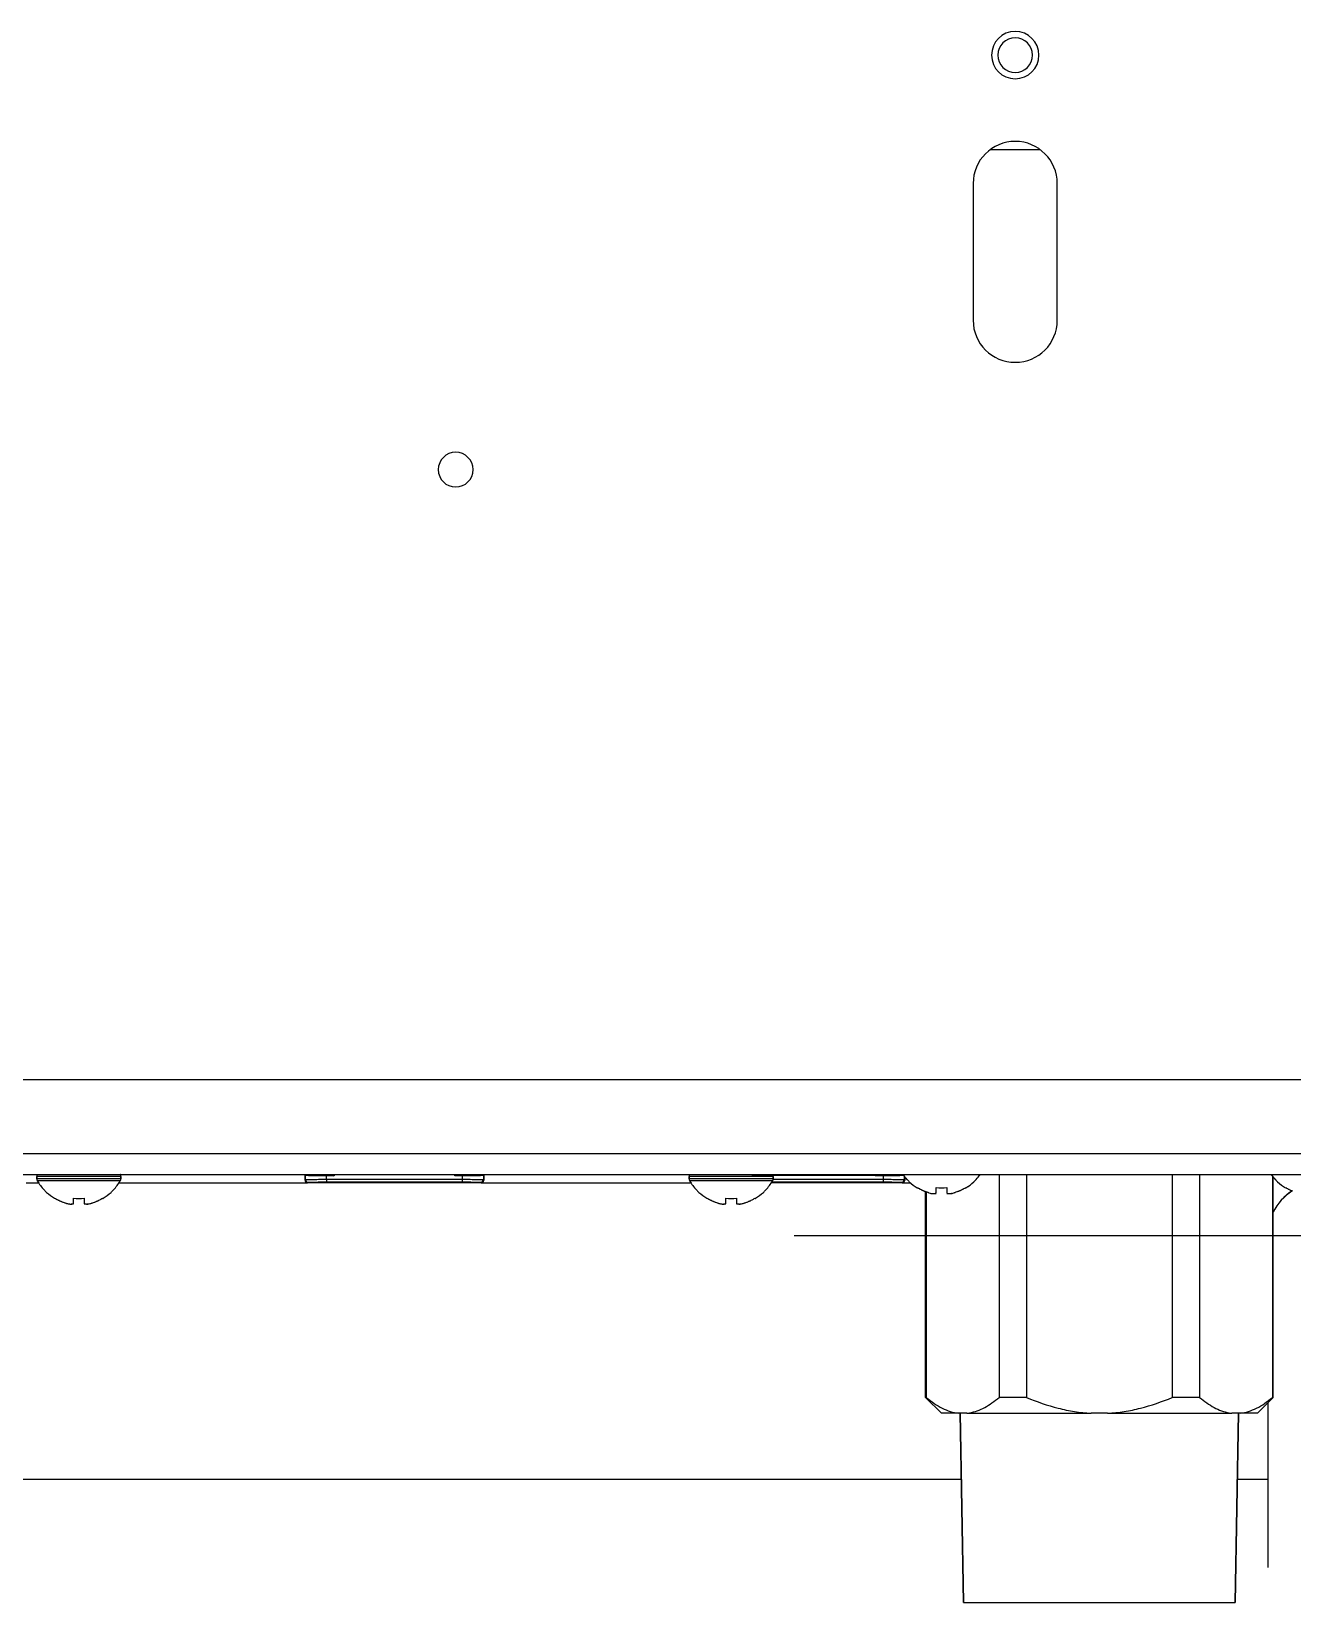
# Model space of a CAD drawing. Header units: millimetres. Extents: x -1584 to 3730, y -1918 to 2655.
# Drawn here: x 736.1 to 855.9, y 1723.1 to 1872.4 of the extents above; entities that cross this region are included whole.
import ezdxf

# ---------------------------------------------------------------- set-up
doc = ezdxf.new("R2010")
doc.units = ezdxf.units.MM
doc.header["$LTSCALE"] = 65.395
doc.layers.get('0').update_dxf_attribs({"linetype": 'CONTINUOUS'})
doc.layers.add('ASSI', color=7, linetype='CONTINUOUS')
doc.layers.add('GEOM', color=7, linetype='CONTINUOUS')

msp = doc.modelspace()

# ---------------------------------------------------------------- linework, layer by layer
at = {"linetype": 'Continuous'}
for p, q in [((762.06, 1763.24), (762.06, 1763.74)), ((762.11, 1763.69), (762.06, 1763.74)), ((762.06, 1763.24), (762.11, 1763.3)), ((762.11, 1763.3), (762.11, 1763.69)), ((762.31, 1762.99), (762.36, 1763.05)), ((778.81, 1762.99), (762.31, 1762.99)), ((764.11, 1763.66), (764.11, 1763.79)), ((764.11, 1763.33), (764.11, 1763.66)), ((764.83, 1763.66), (764.11, 1763.66)), ((764.11, 1763.33), (777.01, 1763.33)), ((764.11, 1763.33), (764.11, 1763.08)), ((764.11, 1763.08), (777.01, 1763.08)), ((764.83, 1763.79), (764.83, 1763.66)), ((776.29, 1763.66), (776.29, 1763.79)), ((777.01, 1763.66), (776.29, 1763.66)), ((777.01, 1763.66), (777.01, 1763.79)), ((777.01, 1763.66), (777.01, 1763.33)), ((777.01, 1763.33), (777.01, 1763.08)), ((778.76, 1763.05), (778.81, 1762.99)), ((779.06, 1763.74), (779.01, 1763.69)), ((779.01, 1763.69), (779.01, 1763.3)), ((779.01, 1763.3), (779.06, 1763.24)), ((779.06, 1763.74), (779.06, 1763.24)), ((818.81, 1762.99), (806.36, 1762.99)), ((806.42, 1763.08), (817.01, 1763.08)), ((806.55, 1763.33), (817.01, 1763.33)), ((816.29, 1763.66), (816.29, 1763.69)), ((816.29, 1763.66), (816.35, 1763.69)), ((817.01, 1763.66), (816.29, 1763.66)), ((817.01, 1763.66), (817.01, 1763.69)), ((817.01, 1763.66), (817.01, 1763.33)), ((817.01, 1763.33), (817.01, 1763.08)), ((818.76, 1763.05), (818.81, 1762.99)), ((819.01, 1763.65), (819.01, 1763.3)), ((819.01, 1763.3), (819.06, 1763.24)), ((819.06, 1763.58), (819.06, 1763.24)), ((820.26, 1762.52), (820.26, 1762.55)), ((822.06, 1762), (822.06, 1762.55)), ((823.06, 1762.55), (823.06, 1762)), ((824.86, 1762.55), (824.86, 1762.52)), ((828.03, 1763.79), (828.03, 1742.59)), ((830.64, 1763.79), (830.64, 1742.59)), ((844.48, 1763.79), (844.48, 1742.59)), ((847.09, 1763.79), (847.09, 1742.59)), ((854.01, 1763.64), (854.01, 1742.59)), ((854.08, 1742.59), (854.08, 1763.55)), ((855.26, 1762.52), (855.26, 1762.55)), ((738.26, 1761.52), (738.26, 1761.55)), ((740.06, 1761), (740.06, 1761.55)), ((741.06, 1761.55), (741.06, 1761)), ((742.86, 1761.55), (742.86, 1761.52)), ((800.26, 1761.52), (800.26, 1761.55)), ((802.06, 1761), (802.06, 1761.55)), ((803.06, 1761.55), (803.06, 1761)), ((804.86, 1761.55), (804.86, 1761.52)), ((821.04, 1742.59), (821.04, 1762.17)), ((821.11, 1762.14), (821.11, 1742.59)), ((821.07, 1742.56), (821.04, 1742.59)), ((821.11, 1742.59), (821.04, 1742.59)), ((822.54, 1741.09), (821.07, 1742.56)), ((830.64, 1742.59), (828.03, 1742.59)), ((847.09, 1742.59), (844.48, 1742.59)), ((852.58, 1741.09), (854.08, 1742.59)), ((853.56, 1742.07), (853.56, 1737.99)), ((853.56, 1742.07), (853.56, 1737.99)), ((854.08, 1742.59), (854.01, 1742.59)), ((824.18, 1741.09), (822.54, 1741.09)), ((824.96, 1741.09), (824.18, 1741.09)), ((824.64, 1723.09), (824.34, 1741.09)), ((824.34, 1741.09), (824.64, 1723.09)), ((824.96, 1741.09), (825.25, 1741.09)), ((825.25, 1741.09), (836.77, 1741.09)), ((838.34, 1741.09), (836.77, 1741.09)), ((838.34, 1741.09), (849.87, 1741.09)), ((849.87, 1741.09), (850.16, 1741.09)), ((850.94, 1741.09), (850.16, 1741.09)), ((850.48, 1723.09), (850.78, 1741.09)), ((850.78, 1741.09), (850.48, 1723.09)), ((852.58, 1741.09), (850.94, 1741.09)), ((853.56, 1737.99), (853.56, 1726.42)), ((853.56, 1737.99), (853.56, 1726.42)), ((824.64, 1723.09), (825.25, 1723.09)), ((825.25, 1723.09), (829.56, 1723.09)), ((829.56, 1723.09), (845.56, 1723.09)), ((845.56, 1723.09), (849.87, 1723.09)), ((849.87, 1723.09), (850.48, 1723.09))]:
    msp.add_line(p, q, dxfattribs=at)
at = {"color": 1}
msp.add_line((808.56, 1757.99), (908.56, 1757.99), dxfattribs=at)
at = {"linetype": 'Continuous'}
for centre, radius, start, end in [((740.76, 1765.61), 4.8, 210.3012, 223.1766), ((740.76, 1765.61), 4.8, 223.1766, 227.1654), ((740.36, 1765.61), 4.8, 312.8346, 316.8234), ((740.36, 1765.61), 4.8, 316.8234, 329.6988), ((762.31, 1763.74), 0.251, 168.3506, 179.9626), ((762.31, 1763.24), 0.25, 180.0018, 269.9982), ((762.36, 1763.3), 0.25, 180.0275, 269.9725), ((778.76, 1763.3), 0.25, 270.0275, 359.9725), ((778.81, 1763.24), 0.25, 270.0018, 359.9982), ((778.81, 1763.74), 0.251, 0.0374, 11.6494), ((802.76, 1765.61), 4.8, 210.3012, 223.1766), ((802.76, 1765.61), 4.8, 223.1766, 227.1654), ((802.36, 1765.61), 4.8, 312.8346, 316.8234), ((802.36, 1765.61), 4.8, 316.8234, 329.6988), ((818.76, 1763.3), 0.25, 270.0275, 359.9725), ((818.81, 1763.24), 0.25, 270.0018, 359.9982), ((822.76, 1766.61), 4.8, 216.298, 223.1766), ((822.76, 1766.61), 4.8, 223.1766, 227.1654), ((822.76, 1766.61), 4.8, 227.1654, 238.3799), ((822.76, 1766.61), 4.8, 238.3799, 238.6273), ((822.75, 1766.6), 4.75, 238.4659, 241.0313), ((822.74, 1766.6), 4.75, 241.0316, 241.9926), ((822.74, 1766.6), 4.75, 241.9926, 243.3187), ((822.74, 1766.59), 4.74, 243.3188, 244.4598), ((822.56, 1766.31), 3.8, 262.4351, 277.5649), ((822.38, 1766.59), 4.74, 295.5402, 296.6812), ((822.38, 1766.6), 4.75, 296.6813, 298.0074), ((822.37, 1766.6), 4.75, 298.0074, 298.9684), ((822.37, 1766.6), 4.75, 298.9687, 301.5341), ((822.36, 1766.61), 4.8, 301.3727, 301.6201), ((822.36, 1766.61), 4.8, 301.6201, 312.8346), ((822.36, 1766.61), 4.8, 312.8346, 316.8234), ((822.36, 1766.61), 4.8, 316.8234, 323.702), ((857.76, 1766.61), 4.8, 216.298, 223.1766), ((857.76, 1766.61), 4.8, 223.1766, 227.1654), ((857.76, 1766.61), 4.8, 227.1654, 238.3799), ((857.76, 1766.61), 4.8, 238.3799, 238.6273), ((857.75, 1766.6), 4.75, 238.4659, 241.0313), ((857.74, 1766.6), 4.75, 241.0316, 241.9926), ((857.74, 1766.6), 4.75, 241.9926, 243.3187), ((857.74, 1766.59), 4.74, 243.3188, 244.4598), ((740.76, 1765.61), 4.8, 227.1654, 238.3799), ((740.76, 1765.61), 4.8, 238.3799, 238.6273), ((740.75, 1765.6), 4.75, 238.4659, 241.0313), ((740.74, 1765.6), 4.75, 241.0316, 241.9926), ((740.74, 1765.6), 4.75, 241.9926, 243.3187), ((740.74, 1765.59), 4.74, 243.3188, 244.4598), ((740.74, 1765.59), 4.74, 244.4598, 245.4278), ((740.74, 1765.58), 4.73, 245.4278, 246.6825), ((740.73, 1765.58), 4.73, 246.6826, 247.4526), ((740.73, 1765.57), 4.72, 247.4524, 248.9975), ((740.73, 1765.57), 4.72, 248.9977, 249.4819), ((740.73, 1765.56), 4.7, 249.4813, 251.5344), ((740.72, 1765.54), 4.68, 251.535, 252.6227), ((740.71, 1765.52), 4.67, 252.6228, 253.6051), ((740.71, 1765.49), 4.64, 253.6036, 255.6824), ((739.81, 1762.99), 2.01, 262.7259, 264.7415), ((739.81, 1762.97), 1.98, 264.7442, 265.3991), ((739.81, 1762.96), 1.97, 265.3984, 266.7833), ((739.81, 1762.94), 1.96, 266.7841, 267.6235), ((739.81, 1762.94), 1.96, 267.6234, 268.8455), ((739.81, 1762.93), 1.95, 268.8459, 269.8005), ((739.81, 1762.93), 1.95, 269.8006, 270.9258), ((739.81, 1762.94), 1.95, 270.9261, 271.9964), ((739.81, 1762.94), 1.96, 271.9964, 273.0228), ((739.81, 1762.95), 1.97, 273.0233, 274.286), ((739.81, 1762.97), 1.98, 274.2856, 275.1372), ((739.8, 1762.99), 2.01, 275.1401, 277.2744), ((740.56, 1765.31), 3.8, 262.4351, 277.5649), ((741.31, 1762.99), 2.01, 262.7256, 264.8598), ((741.31, 1762.96), 1.98, 264.8627, 265.7144), ((741.31, 1762.95), 1.97, 265.714, 266.9766), ((741.31, 1762.94), 1.96, 266.9771, 268.0037), ((741.31, 1762.94), 1.95, 268.0037, 269.0738), ((741.31, 1762.93), 1.95, 269.0741, 270.1995), ((741.31, 1762.93), 1.95, 270.1995, 271.1541), ((741.31, 1762.94), 1.95, 271.1545, 272.3767), ((741.31, 1762.94), 1.96, 272.3765, 273.2159), ((741.31, 1762.96), 1.97, 273.2167, 274.6016), ((741.31, 1762.97), 1.98, 274.6009, 275.2558), ((741.3, 1762.99), 2.01, 275.2585, 277.2741), ((740.41, 1765.49), 4.64, 284.3176, 286.3964), ((740.4, 1765.52), 4.67, 286.3949, 287.3772), ((740.4, 1765.54), 4.68, 287.3773, 288.465), ((740.39, 1765.56), 4.7, 288.4656, 290.5187), ((740.39, 1765.57), 4.72, 290.5181, 291.0023), ((740.39, 1765.57), 4.72, 291.0025, 292.5476), ((740.38, 1765.58), 4.73, 292.5474, 293.3174), ((740.38, 1765.58), 4.73, 293.3175, 294.5722), ((740.38, 1765.59), 4.74, 294.5722, 295.5402), ((740.38, 1765.59), 4.74, 295.5402, 296.6812), ((740.38, 1765.6), 4.75, 296.6813, 298.0074), ((740.37, 1765.6), 4.75, 298.0074, 298.9684), ((740.37, 1765.6), 4.75, 298.9687, 301.5341), ((740.36, 1765.61), 4.8, 301.3727, 301.6201), ((740.36, 1765.61), 4.8, 301.6201, 312.8346), ((802.76, 1765.61), 4.8, 227.1654, 238.3799), ((802.76, 1765.61), 4.8, 238.3799, 238.6273), ((802.75, 1765.6), 4.75, 238.4659, 241.0313), ((802.74, 1765.6), 4.75, 241.0316, 241.9926), ((802.74, 1765.6), 4.75, 241.9926, 243.3187), ((802.74, 1765.59), 4.74, 243.3188, 244.4598), ((802.74, 1765.59), 4.74, 244.4598, 245.4278), ((802.74, 1765.58), 4.73, 245.4278, 246.6825), ((802.73, 1765.58), 4.73, 246.6826, 247.4526), ((802.73, 1765.57), 4.72, 247.4524, 248.9975), ((802.73, 1765.57), 4.72, 248.9977, 249.4819), ((802.73, 1765.56), 4.7, 249.4813, 251.5344), ((802.72, 1765.54), 4.68, 251.535, 252.6227), ((802.71, 1765.52), 4.67, 252.6228, 253.6051), ((802.71, 1765.49), 4.64, 253.6036, 255.6824), ((801.81, 1762.99), 2.01, 262.7259, 264.7415), ((801.81, 1762.97), 1.98, 264.7442, 265.3991), ((801.81, 1762.96), 1.97, 265.3984, 266.7833), ((801.81, 1762.94), 1.96, 266.7841, 267.6235), ((801.81, 1762.94), 1.96, 267.6234, 268.8455), ((801.81, 1762.93), 1.95, 268.8459, 269.8005), ((801.81, 1762.93), 1.95, 269.8006, 270.9258), ((801.81, 1762.94), 1.95, 270.9261, 271.9964), ((801.81, 1762.94), 1.96, 271.9964, 273.0228), ((801.81, 1762.95), 1.97, 273.0233, 274.286), ((801.81, 1762.97), 1.98, 274.2856, 275.1372), ((801.8, 1762.99), 2.01, 275.1401, 277.2744), ((802.56, 1765.31), 3.8, 262.4351, 277.5649), ((803.31, 1762.99), 2.01, 262.7256, 264.8598), ((803.31, 1762.96), 1.98, 264.8627, 265.7144), ((803.31, 1762.95), 1.97, 265.714, 266.9766), ((803.31, 1762.94), 1.96, 266.9771, 268.0037), ((803.31, 1762.94), 1.95, 268.0037, 269.0738), ((803.31, 1762.93), 1.95, 269.0741, 270.1995), ((803.31, 1762.93), 1.95, 270.1995, 271.1541), ((803.31, 1762.94), 1.95, 271.1545, 272.3767), ((803.31, 1762.94), 1.96, 272.3765, 273.2159), ((803.31, 1762.96), 1.97, 273.2167, 274.6016), ((803.31, 1762.97), 1.98, 274.6009, 275.2558), ((803.3, 1762.99), 2.01, 275.2585, 277.2741), ((802.41, 1765.49), 4.64, 284.3176, 286.3964), ((802.4, 1765.52), 4.67, 286.3949, 287.3772), ((802.4, 1765.54), 4.68, 287.3773, 288.465), ((802.39, 1765.56), 4.7, 288.4656, 290.5187), ((802.39, 1765.57), 4.72, 290.5181, 291.0023), ((802.39, 1765.57), 4.72, 291.0025, 292.5476), ((802.38, 1765.58), 4.73, 292.5474, 293.3174), ((802.38, 1765.58), 4.73, 293.3175, 294.5722), ((802.38, 1765.59), 4.74, 294.5722, 295.5402), ((802.38, 1765.59), 4.74, 295.5402, 296.6812), ((802.38, 1765.6), 4.75, 296.6813, 298.0074), ((802.37, 1765.6), 4.75, 298.0074, 298.9684), ((802.37, 1765.6), 4.75, 298.9687, 301.5341), ((802.36, 1765.61), 4.8, 301.3727, 301.6201), ((802.36, 1765.61), 4.8, 301.6201, 312.8346), ((822.74, 1766.59), 4.74, 244.4598, 245.4278), ((822.74, 1766.58), 4.73, 245.4278, 246.6825), ((822.73, 1766.58), 4.73, 246.6826, 247.4526), ((822.73, 1766.57), 4.72, 247.4524, 248.9975), ((822.73, 1766.57), 4.72, 248.9977, 249.4819), ((822.73, 1766.56), 4.7, 249.4813, 251.5344), ((822.72, 1766.54), 4.68, 251.535, 252.6227), ((822.71, 1766.52), 4.67, 252.6228, 253.6051), ((822.71, 1766.49), 4.64, 253.6036, 255.6824), ((821.81, 1763.99), 2.01, 262.7259, 264.7415), ((821.81, 1763.97), 1.98, 264.7442, 265.3991), ((821.81, 1763.96), 1.97, 265.3984, 266.7833), ((821.81, 1763.94), 1.96, 266.7841, 267.6235), ((821.81, 1763.94), 1.96, 267.6234, 268.8455), ((821.81, 1763.93), 1.95, 268.8459, 269.8005), ((821.81, 1763.93), 1.95, 269.8006, 270.9258), ((821.81, 1763.94), 1.95, 270.9261, 271.9964), ((821.81, 1763.94), 1.96, 271.9964, 273.0228), ((821.81, 1763.95), 1.97, 273.0233, 274.286), ((821.81, 1763.97), 1.98, 274.2856, 275.1372), ((821.8, 1763.99), 2.01, 275.1401, 277.2744), ((823.31, 1763.99), 2.01, 262.7256, 264.8598), ((823.31, 1763.96), 1.98, 264.8627, 265.7144), ((823.31, 1763.95), 1.97, 265.714, 266.9766), ((823.31, 1763.94), 1.96, 266.9771, 268.0037), ((823.31, 1763.94), 1.95, 268.0037, 269.0738), ((823.31, 1763.93), 1.95, 269.0741, 270.1995), ((823.31, 1763.93), 1.95, 270.1995, 271.1541), ((823.31, 1763.94), 1.95, 271.1545, 272.3767), ((823.31, 1763.94), 1.96, 272.3765, 273.2159), ((823.31, 1763.96), 1.97, 273.2167, 274.6016), ((823.31, 1763.97), 1.98, 274.6009, 275.2558), ((823.3, 1763.99), 2.01, 275.2585, 277.2741), ((822.41, 1766.49), 4.64, 284.3176, 286.3964), ((822.4, 1766.52), 4.67, 286.3949, 287.3772), ((822.4, 1766.54), 4.68, 287.3773, 288.465), ((822.39, 1766.56), 4.7, 288.4656, 290.5187), ((822.39, 1766.57), 4.72, 290.5181, 291.0023), ((822.39, 1766.57), 4.72, 291.0025, 292.5476), ((822.38, 1766.58), 4.73, 292.5474, 293.3174), ((822.38, 1766.58), 4.73, 293.3175, 294.5722), ((822.38, 1766.59), 4.74, 294.5722, 295.5402), ((858.56, 1757.99), 5, 122.1645, 153.7664), ((858.56, 1757.99), 5, 122.2057, 153.8113), ((857.74, 1766.59), 4.74, 244.4598, 245.4278), ((857.74, 1766.58), 4.73, 245.4278, 246.6825), ((857.73, 1766.58), 4.73, 246.6826, 247.4526), ((824.56, 1744.96), 3.89, 275.9808, 280.0573), ((850.56, 1744.96), 3.89, 259.9423, 264.0192)]:
    msp.add_arc(centre, radius, start, end, dxfattribs=at)
for points in [[(762.11, 1763.69), (762.11, 1763.73), (762.12, 1763.76), (762.13, 1763.8)], [(779.01, 1763.69), (779.01, 1763.73), (779, 1763.76), (778.98, 1763.8)]]:
    msp.add_open_spline(points, degree=3, dxfattribs=at)
for points, knots in [([(764.11, 1763.66), (763.98, 1763.66), (763.73, 1763.66), (763.36, 1763.66), (763.02, 1763.67), (762.77, 1763.67), (762.58, 1763.67), (762.47, 1763.67), (762.36, 1763.68), (762.28, 1763.68), (762.21, 1763.68), (762.17, 1763.69), (762.14, 1763.69), (762.13, 1763.69), (762.12, 1763.69), (762.11, 1763.69), (762.11, 1763.69)], [0, 0, 0, 0, 0.192908, 0.378569, 0.550004, 0.70077, 0.766593, 0.825205, 0.876043, 0.918642, 0.952592, 0.977591, 0.986654, 0.993405, 0.997842, 1, 1, 1, 1]), ([(762.11, 1763.3), (762.11, 1763.3), (762.12, 1763.3), (762.13, 1763.3), (762.14, 1763.3), (762.17, 1763.3), (762.21, 1763.31), (762.28, 1763.31), (762.36, 1763.31), (762.47, 1763.31), (762.58, 1763.32), (762.77, 1763.32), (763.02, 1763.32), (763.36, 1763.33), (763.73, 1763.33), (763.98, 1763.33), (764.11, 1763.33)], [0, 0, 0, 0, 0.002158, 0.006595, 0.013346, 0.022409, 0.047408, 0.081358, 0.123957, 0.174795, 0.233407, 0.29923, 0.449996, 0.621431, 0.807092, 1, 1, 1, 1]), ([(762.36, 1763.05), (762.36, 1763.05), (762.37, 1763.05), (762.37, 1763.05), (762.39, 1763.05), (762.41, 1763.05), (762.45, 1763.06), (762.51, 1763.06), (762.58, 1763.06), (762.67, 1763.06), (762.77, 1763.07), (762.93, 1763.07), (763.16, 1763.07), (763.46, 1763.08), (763.78, 1763.08), (764, 1763.08), (764.11, 1763.08)], [0, 0, 0, 0, 0.002198, 0.006652, 0.013413, 0.022483, 0.047491, 0.081445, 0.124045, 0.174879, 0.233487, 0.299304, 0.450055, 0.621472, 0.807112, 1, 1, 1, 1]), ([(764.55, 1763.8), (764.58, 1763.78), (764.67, 1763.74), (764.76, 1763.7), (764.83, 1763.66)], [0, 0, 0, 0, 0.24646, 1, 1, 1, 1]), ([(776.29, 1763.66), (776.31, 1763.67), (776.4, 1763.72), (776.49, 1763.76), (776.56, 1763.8)], [0, 0, 0, 0, 0.252493, 1, 1, 1, 1]), ([(779.01, 1763.69), (779, 1763.69), (779, 1763.69), (778.99, 1763.69), (778.98, 1763.69), (778.95, 1763.69), (778.91, 1763.68), (778.84, 1763.68), (778.75, 1763.68), (778.65, 1763.67), (778.53, 1763.67), (778.35, 1763.67), (778.09, 1763.67), (777.75, 1763.66), (777.39, 1763.66), (777.13, 1763.66), (777.01, 1763.66)], [0, 0, 0, 0, 0.002158, 0.006595, 0.013346, 0.022409, 0.047408, 0.081358, 0.123957, 0.174795, 0.233407, 0.29923, 0.449996, 0.621431, 0.807092, 1, 1, 1, 1]), ([(777.01, 1763.33), (777.13, 1763.33), (777.39, 1763.33), (777.75, 1763.33), (778.09, 1763.32), (778.35, 1763.32), (778.53, 1763.32), (778.65, 1763.31), (778.75, 1763.31), (778.84, 1763.31), (778.91, 1763.31), (778.95, 1763.3), (778.98, 1763.3), (778.99, 1763.3), (779, 1763.3), (779, 1763.3), (779.01, 1763.3)], [0, 0, 0, 0, 0.192908, 0.378569, 0.550004, 0.70077, 0.766593, 0.825205, 0.876043, 0.918642, 0.952592, 0.977591, 0.986654, 0.993405, 0.997842, 1, 1, 1, 1]), ([(777.01, 1763.08), (777.12, 1763.08), (777.34, 1763.08), (777.66, 1763.08), (777.96, 1763.07), (778.18, 1763.07), (778.34, 1763.07), (778.45, 1763.06), (778.53, 1763.06), (778.61, 1763.06), (778.67, 1763.06), (778.71, 1763.05), (778.73, 1763.05), (778.74, 1763.05), (778.75, 1763.05), (778.75, 1763.05), (778.76, 1763.05)], [0, 0, 0, 0, 0.192888, 0.378528, 0.549945, 0.700696, 0.766513, 0.825121, 0.875955, 0.918555, 0.952509, 0.977517, 0.986587, 0.993348, 0.997802, 1, 1, 1, 1]), ([(818.99, 1763.69), (818.96, 1763.69), (818.89, 1763.68), (818.75, 1763.68), (818.55, 1763.67), (818.2, 1763.67), (817.68, 1763.66), (817.24, 1763.66), (817.01, 1763.66)], [0, 0, 0, 0, 0.040904, 0.112416, 0.212276, 0.337303, 0.646216, 1, 1, 1, 1]), ([(817.01, 1763.33), (817.13, 1763.33), (817.39, 1763.33), (817.75, 1763.33), (818.09, 1763.32), (818.35, 1763.32), (818.53, 1763.32), (818.65, 1763.31), (818.75, 1763.31), (818.84, 1763.31), (818.91, 1763.31), (818.95, 1763.3), (818.98, 1763.3), (818.99, 1763.3), (819, 1763.3), (819, 1763.3), (819.01, 1763.3)], [0, 0, 0, 0, 0.192908, 0.378569, 0.550004, 0.70077, 0.766593, 0.825205, 0.876043, 0.918642, 0.952592, 0.977591, 0.986654, 0.993405, 0.997842, 1, 1, 1, 1]), ([(817.01, 1763.08), (817.12, 1763.08), (817.34, 1763.08), (817.66, 1763.08), (817.96, 1763.07), (818.18, 1763.07), (818.34, 1763.07), (818.45, 1763.06), (818.53, 1763.06), (818.61, 1763.06), (818.67, 1763.06), (818.71, 1763.05), (818.73, 1763.05), (818.74, 1763.05), (818.75, 1763.05), (818.75, 1763.05), (818.76, 1763.05)], [0, 0, 0, 0, 0.192888, 0.378528, 0.549945, 0.700696, 0.766513, 0.825121, 0.875955, 0.918555, 0.952509, 0.977517, 0.986587, 0.993348, 0.997802, 1, 1, 1, 1]), ([(821.11, 1742.59), (821.34, 1742.4), (821.83, 1742.02), (822.59, 1741.57), (823.37, 1741.24), (823.91, 1741.12), (824.18, 1741.09)], [0, 0, 0, 0, 0.269137, 0.52468, 0.767223, 1, 1, 1, 1]), ([(825.23, 1741.13), (825.48, 1741.18), (825.97, 1741.31), (826.68, 1741.64), (827.37, 1742.07), (827.81, 1742.41), (828.03, 1742.59)], [0, 0, 0, 0, 0.233491, 0.476861, 0.732283, 1, 1, 1, 1]), ([(830.64, 1742.59), (831.61, 1742.19), (833.12, 1741.66), (835.19, 1741.23), (836.25, 1741.12), (836.77, 1741.09)], [0, 0, 0, 0, 0.499841, 0.749922, 1, 1, 1, 1]), ([(838.34, 1741.09), (838.87, 1741.12), (839.93, 1741.23), (842, 1741.66), (843.51, 1742.19), (844.48, 1742.59)], [0, 0, 0, 0, 0.250079, 0.50016, 1, 1, 1, 1]), ([(847.09, 1742.59), (847.31, 1742.41), (847.75, 1742.07), (848.44, 1741.64), (849.15, 1741.31), (849.64, 1741.18), (849.88, 1741.13)], [0, 0, 0, 0, 0.267717, 0.52314, 0.76651, 1, 1, 1, 1]), ([(850.94, 1741.09), (851.21, 1741.12), (851.75, 1741.24), (852.53, 1741.57), (853.29, 1742.02), (853.77, 1742.4), (854.01, 1742.59)], [0, 0, 0, 0, 0.232778, 0.475321, 0.730864, 1, 1, 1, 1])]:
    msp.add_open_spline(points, degree=3, knots=knots, dxfattribs=at)
at = {"layer": 'ASSI', "linetype": 'Continuous'}
for p, q in [((736.56, 1763.59), (736.56, 1763.39)), ((736.56, 1763.39), (736.56, 1763.59)), ((744.56, 1763.59), (736.56, 1763.59)), ((744.56, 1763.39), (736.56, 1763.39)), ((744.5, 1763.19), (736.61, 1763.19)), ((744.56, 1763.59), (744.56, 1763.39)), ((744.56, 1763.39), (744.56, 1763.59)), ((798.56, 1763.59), (798.56, 1763.39)), ((798.56, 1763.39), (798.56, 1763.59)), ((806.56, 1763.59), (798.56, 1763.59)), ((806.56, 1763.39), (798.56, 1763.39)), ((806.5, 1763.19), (798.61, 1763.19)), ((806.56, 1763.59), (806.56, 1763.39)), ((806.56, 1763.39), (806.56, 1763.59))]:
    msp.add_line(p, q, dxfattribs=at)
for centre, radius, start, end in [((829.56, 1870.19), 2.25, 0, 180), ((829.56, 1870.19), 1.65, 0, 180), ((829.56, 1870.19), 2.25, 180, 360), ((829.56, 1870.19), 1.65, 180, 360), ((776.38, 1830.79), 1.65, 0, 180), ((776.38, 1830.79), 1.65, 180, 360), ((736.96, 1763.59), 0.4, 153.0784, 180), ((736.96, 1763.59), 0.4, 152.9219, 180), ((736.96, 1763.39), 0.4, 180, 193.4759), ((736.96, 1763.39), 0.4, 180, 193.4584), ((736.96, 1763.39), 0.4, 193.4759, 196.8253), ((736.96, 1763.39), 0.4, 193.4584, 196.8427), ((736.96, 1763.39), 0.4, 196.8253, 210.3012), ((736.96, 1763.39), 0.4, 196.8427, 210.3012), ((736.96, 1763.59), 0.4, 149.3636, 152.9219), ((736.96, 1763.59), 0.4, 150, 153.0784), ((740.76, 1765.61), 4.8, 210.3012, 223.1927), ((740.36, 1765.61), 4.8, 316.8073, 329.6988), ((744.16, 1763.59), 0.4, 27.0781, 30.6364), ((744.16, 1763.39), 0.4, 329.6988, 343.1747), ((744.16, 1763.39), 0.4, 329.6988, 343.1573), ((744.16, 1763.59), 0.4, 26.9216, 30), ((744.16, 1763.59), 0.4, 0, 27.0781), ((744.16, 1763.59), 0.4, 0, 26.9216), ((744.16, 1763.39), 0.4, 343.1747, 346.5241), ((744.16, 1763.39), 0.4, 343.1573, 346.5416), ((744.16, 1763.39), 0.4, 346.5241, 360), ((744.16, 1763.39), 0.4, 346.5416, 360), ((798.96, 1763.59), 0.4, 153.0784, 180), ((798.96, 1763.59), 0.4, 152.9219, 180), ((798.96, 1763.39), 0.4, 180, 193.4759), ((798.96, 1763.39), 0.4, 180, 193.4584), ((798.96, 1763.39), 0.4, 193.4759, 196.8253), ((798.96, 1763.39), 0.4, 193.4584, 196.8427), ((798.96, 1763.39), 0.4, 196.8253, 210.3012), ((798.96, 1763.39), 0.4, 196.8427, 210.3012), ((798.96, 1763.59), 0.4, 149.3636, 152.9219), ((798.96, 1763.59), 0.4, 150, 153.0784), ((802.76, 1765.61), 4.8, 210.3012, 223.1927), ((802.36, 1765.61), 4.8, 316.8073, 329.6988), ((806.16, 1763.39), 0.4, 329.6988, 343.1747), ((806.16, 1763.39), 0.4, 329.6988, 343.1573), ((806.16, 1763.39), 0.4, 343.1747, 346.5241), ((806.16, 1763.39), 0.4, 343.1573, 346.5416), ((806.16, 1763.59), 0.4, 0, 15), ((806.16, 1763.59), 0.4, 0, 14.6988), ((806.16, 1763.39), 0.4, 346.5241, 360), ((806.16, 1763.39), 0.4, 346.5416, 360), ((822.76, 1766.61), 4.8, 216.1752, 223.1927), ((822.76, 1766.61), 4.8, 223.1927, 227.1511), ((822.76, 1766.61), 4.8, 227.1511, 238.4029), ((822.76, 1766.61), 4.8, 238.4029, 238.6273), ((822.36, 1766.61), 4.8, 301.3727, 301.5971), ((822.36, 1766.61), 4.8, 301.5971, 312.8489), ((822.36, 1766.61), 4.8, 312.8489, 316.8073), ((822.36, 1766.61), 4.8, 316.8073, 323.8248), ((857.76, 1766.61), 4.8, 216.1752, 223.1927), ((857.76, 1766.61), 4.8, 223.1927, 227.1511), ((857.76, 1766.61), 4.8, 227.1511, 238.4029), ((857.76, 1766.61), 4.8, 238.4029, 238.6273), ((740.76, 1765.61), 4.8, 223.1927, 227.1511), ((740.76, 1765.61), 4.8, 227.1511, 238.4029), ((740.76, 1765.61), 4.8, 238.4029, 238.6273), ((740.36, 1765.61), 4.8, 301.3727, 301.5971), ((740.36, 1765.61), 4.8, 301.5971, 312.8489), ((740.36, 1765.61), 4.8, 312.8489, 316.8073), ((802.76, 1765.61), 4.8, 223.1927, 227.1511), ((802.76, 1765.61), 4.8, 227.1511, 238.4029), ((802.76, 1765.61), 4.8, 238.4029, 238.6273), ((802.36, 1765.61), 4.8, 301.3727, 301.5971), ((802.36, 1765.61), 4.8, 301.5971, 312.8489), ((802.36, 1765.61), 4.8, 312.8489, 316.8073)]:
    msp.add_arc(centre, radius, start, end, dxfattribs=at)
at = {"layer": 'GEOM', "linetype": 'Continuous'}
for p, q in [((831.95, 1861.19), (827.16, 1861.19)), ((825.56, 1857.99), (825.56, 1844.99)), ((833.56, 1844.99), (833.56, 1857.99)), ((895.56, 1772.79), (95.56, 1772.79)), ((90.56, 1765.79), (900.56, 1765.79)), ((90.56, 1763.79), (900.56, 1763.79)), ((735.56, 1762.99), (736.76, 1762.99)), ((744.36, 1762.99), (762.31, 1762.99)), ((778.81, 1762.99), (798.76, 1762.99)), ((804.56, 1763.79), (804.56, 1763.69)), ((818.97, 1763.69), (804.56, 1763.69)), ((818.81, 1762.99), (819.63, 1762.99)), ((854.12, 1763.49), (854.08, 1763.49)), ((824.44, 1734.79), (287.72, 1734.79)), ((853.56, 1734.79), (850.67, 1734.79))]:
    msp.add_line(p, q, dxfattribs=at)
for centre, start, end in [((829.56, 1857.99), 0, 180), ((829.56, 1844.99), 180, 360)]:
    msp.add_arc(centre, 4, start, end, dxfattribs=at)

doc.saveas('drawing.dxf')
